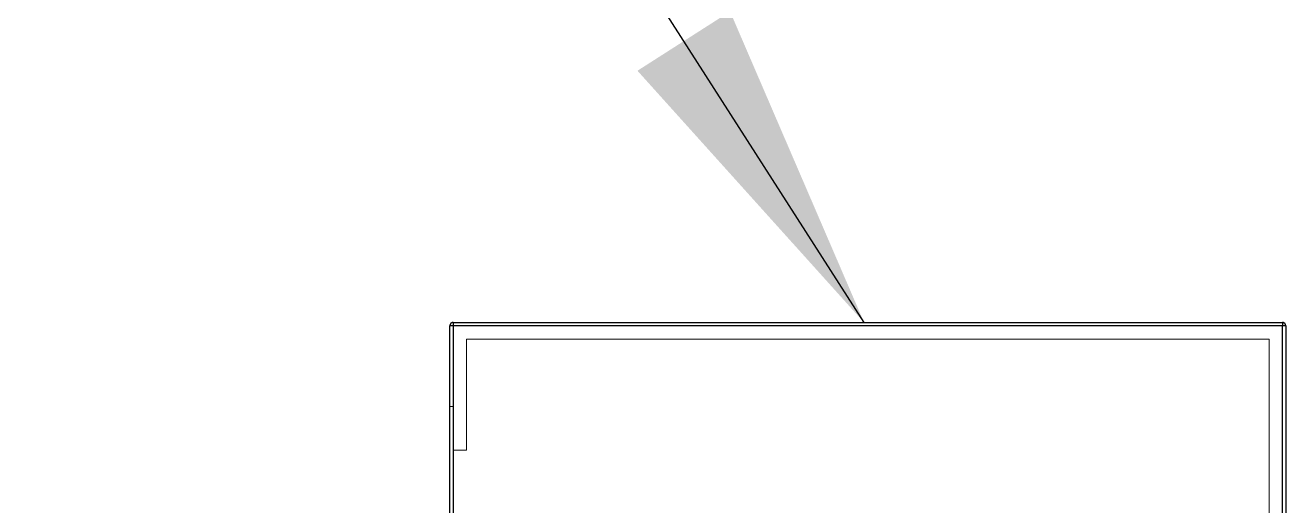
# Model space of a CAD drawing. Header units: millimetres. Extents: x 150937 to 394412, y 327166 to 584759.
# Drawn here: x 231416.3 to 231868.6, y 414119.1 to 414291.8 of the extents above; entities that cross this region are included whole.
import ezdxf

# ---------------------------------------------------------------- set-up
doc = ezdxf.new("R2010")
doc.units = ezdxf.units.MM
doc.linetypes.add('CENTER2', pattern=[28.575, 19.05, -3.175, 3.175, -3.175])
for name, color, linetype in [('1', 2, 'CENTER2'), ('AM_4', 3, 'Continuous'), ('Hole', 7, 'Continuous')]:
    doc.layers.add(name, color=color, linetype=linetype)
doc.styles.get("Standard").update_dxf_attribs({"font": 'arial.ttf'})
doc.dimstyles.new('양쪽화살표지름', dxfattribs={"dimtxt": 3.5, "dimasz": 3.5, "dimexe": 2, "dimexo": 1.5, "dimgap": 0.8, "dimtad": 1, "dimdsep": 46, "dimtxsty": 'Standard', "dimcen": 0, "dimclrd": 1, "dimclre": 1, "dimclrt": 2, "dimazin": 2, "dimtfac": 1, "dimtmove": 0, "dimatfit": 1, "dimfxl": 0, "dimlwd": 25, "dimlwe": 25, "dimarcsym": 0})

# ---------------------------------------------------------------- blocks, each defined once
blk = doc.blocks.new('controller')
at = {"layer": '1', "linetype": 'Continuous', "lineweight": 15}
for p, q in [((-298.8, 408.21), (-297.6, 408.21)), ((-298.8, 390.36), (-298.8, 408.21)), ((-297.6, 408.21), (-297.6, 409.41)), ((-297.6, 409.41), (-283.52, 409.41)), ((-283.52, 408.21), (-297.6, 408.21)), ((-297.6, 408.21), (-297.6, 390.36)), ((-283.52, 409.41), (-16.74, 409.41)), ((-16.74, 408.21), (-283.52, 408.21)), ((-16.74, 409.41), (0, 409.41)), ((0, 408.21), (-16.74, 408.21)), ((0, 409.41), (0, 408.21)), ((1.2, 408.21), (0, 408.21)), ((0, 390.36), (0, 408.21)), ((1.2, 408.21), (1.2, 390.36)), ((-283.52, 403.41), (-292.8, 403.41)), ((-292.8, 403.41), (-292.8, 390.36)), ((-16.74, 403.41), (-283.52, 403.41)), ((-4.8, 403.41), (-16.74, 403.41)), ((-4.8, 390.36), (-4.8, 403.41)), ((-292.8, 390.36), (-292.8, 363.51)), ((-4.8, 9.26), (-4.8, 390.36)), ((0, 9.26), (0, 390.36)), ((1.2, 390.36), (1.2, 9.26)), ((-297.6, 379.21), (-298.8, 379.21)), ((-298.8, 379.21), (-298.8, 303.01)), ((-297.6, 379.21), (-297.6, 303.01)), ((-292.8, 363.51), (-297.6, 363.51))]:
    blk.add_line(p, q, dxfattribs=at)
for centre, start, end in [((-297.6, 408.21), 90, 180), ((0, 408.21), 0, 90)]:
    blk.add_arc(centre, 1.2, start, end, dxfattribs=at)
at = {"layer": 'Hole', "color": 7, "lineweight": 25}
for points in [[(-298.81, 390.36), (-298.81, 408.21)], [(-297.6, 409.39), (-283.52, 409.39)], [(-283.52, 408.21), (-297.6, 408.21)], [(-297.6, 408.21), (-297.6, 390.36)], [(-283.52, 409.39), (-16.74, 409.39)], [(-16.74, 408.21), (-283.52, 408.21)], [(-16.74, 409.39), (0, 409.39)], [(0, 408.21), (-16.74, 408.21)], [(0, 390.36), (0, 408.21)], [(1.21, 408.21), (1.21, 390.36)], [(-298.81, 9.26), (-298.81, 390.36)], [(-297.6, 390.36), (-297.6, 9.26)], [(0, 9.26), (0, 390.36)], [(1.21, 390.36), (1.21, 9.26)]]:
    blk.add_lwpolyline(points, dxfattribs=at)
for points in [[(-297.6, 408.21), (-298, 408.21), (-298.4, 408.21), (-298.81, 408.21)], [(-297.6, 409.39), (-297.6, 409), (-297.6, 408.6), (-297.6, 408.21)], [(0, 409.39), (0, 409), (0, 408.6), (0, 408.21)], [(1.21, 408.21), (0.8, 408.21), (0.4, 408.21), (0, 408.21)]]:
    blk.add_open_spline(points, degree=3, dxfattribs=at)
for points, knots in [([(-297.6, 409.39), (-297.68, 409.39), (-297.75, 409.39), (-297.83, 409.39), (-297.83, 409.39), (-297.83, 409.37), (-297.83, 409.37), (-297.83, 409.37), (-297.92, 409.37), (-297.92, 409.37), (-297.92, 409.37), (-297.92, 409.35), (-297.92, 409.35), (-297.92, 409.35), (-297.98, 409.35), (-297.98, 409.35), (-297.98, 409.35), (-298, 409.33), (-298, 409.33), (-298, 409.33), (-298.04, 409.33), (-298.04, 409.33), (-298.04, 409.33), (-298.04, 409.31), (-298.04, 409.31), (-298.04, 409.31), (-298.09, 409.31), (-298.09, 409.31), (-298.09, 409.31), (-298.11, 409.29), (-298.11, 409.29), (-298.11, 409.29), (-298.15, 409.29), (-298.15, 409.29), (-298.15, 409.29), (-298.15, 409.27), (-298.15, 409.27), (-298.15, 409.27), (-298.19, 409.27), (-298.19, 409.27), (-298.19, 409.27), (-298.19, 409.25), (-298.19, 409.25), (-298.19, 409.25), (-298.21, 409.25), (-298.21, 409.25), (-298.21, 409.25), (-298.23, 409.23), (-298.23, 409.23), (-298.23, 409.23), (-298.26, 409.2), (-298.26, 409.2), (-298.26, 409.2), (-298.28, 409.2), (-298.28, 409.2), (-298.28, 409.2), (-298.3, 409.18), (-298.3, 409.18), (-298.3, 409.18), (-298.32, 409.16), (-298.32, 409.16), (-298.32, 409.16), (-298.34, 409.16), (-298.34, 409.16), (-298.34, 409.16), (-298.34, 409.14), (-298.34, 409.14), (-298.34, 409.14), (-298.36, 409.14), (-298.36, 409.14), (-298.36, 409.14), (-298.38, 409.12), (-298.38, 409.12), (-298.38, 409.12), (-298.4, 409.1), (-298.4, 409.1), (-298.4, 409.1), (-298.42, 409.1), (-298.42, 409.1), (-298.42, 409.1), (-298.42, 409.08), (-298.42, 409.08), (-298.42, 409.08), (-298.45, 409.08), (-298.45, 409.08), (-298.45, 409.08), (-298.45, 409.06), (-298.45, 409.06), (-298.45, 409.06), (-298.47, 409.06), (-298.47, 409.06), (-298.47, 409.06), (-298.47, 409.03), (-298.47, 409.03), (-298.47, 409.03), (-298.49, 409.03), (-298.49, 409.03), (-298.49, 409.03), (-298.49, 409.01), (-298.49, 409.01), (-298.49, 409.01), (-298.51, 408.99), (-298.51, 408.99), (-298.51, 408.99), (-298.53, 408.97), (-298.53, 408.97), (-298.53, 408.97), (-298.53, 408.95), (-298.53, 408.95), (-298.53, 408.95), (-298.55, 408.95), (-298.55, 408.95), (-298.55, 408.95), (-298.55, 408.93), (-298.55, 408.93), (-298.55, 408.93), (-298.57, 408.91), (-298.57, 408.91), (-298.57, 408.91), (-298.59, 408.89), (-298.59, 408.89), (-298.59, 408.89), (-298.59, 408.87), (-298.59, 408.87), (-298.59, 408.87), (-298.62, 408.84), (-298.62, 408.84), (-298.62, 408.84), (-298.64, 408.82), (-298.64, 408.82), (-298.64, 408.82), (-298.64, 408.8), (-298.64, 408.8), (-298.64, 408.8), (-298.66, 408.8), (-298.66, 408.8), (-298.66, 408.8), (-298.66, 408.76), (-298.66, 408.76), (-298.66, 408.76), (-298.68, 408.76), (-298.68, 408.76), (-298.68, 408.76), (-298.68, 408.72), (-298.68, 408.72), (-298.68, 408.72), (-298.7, 408.7), (-298.7, 408.7), (-298.7, 408.7), (-298.7, 408.65), (-298.7, 408.65), (-298.7, 408.65), (-298.72, 408.65), (-298.72, 408.65), (-298.72, 408.65), (-298.72, 408.61), (-298.72, 408.61), (-298.72, 408.61), (-298.74, 408.59), (-298.74, 408.59), (-298.74, 408.59), (-298.74, 408.53), (-298.74, 408.53), (-298.74, 408.53), (-298.76, 408.53), (-298.76, 408.53), (-298.76, 408.53), (-298.76, 408.44), (-298.76, 408.44), (-298.76, 408.44), (-298.78, 408.44), (-298.78, 408.44), (-298.78, 408.36), (-298.78, 408.29), (-298.78, 408.21)], [0, 0, 0, 0, 1, 1, 1, 2, 2, 2, 3, 3, 3, 4, 4, 4, 5, 5, 5, 6, 6, 6, 7, 7, 7, 8, 8, 8, 9, 9, 9, 10, 10, 10, 11, 11, 11, 12, 12, 12, 13, 13, 13, 14, 14, 14, 15, 15, 15, 16, 16, 16, 17, 17, 17, 18, 18, 18, 19, 19, 19, 20, 20, 20, 21, 21, 21, 22, 22, 22, 23, 23, 23, 24, 24, 24, 25, 25, 25, 26, 26, 26, 27, 27, 27, 28, 28, 28, 29, 29, 29, 30, 30, 30, 31, 31, 31, 32, 32, 32, 33, 33, 33, 34, 34, 34, 35, 35, 35, 36, 36, 36, 37, 37, 37, 38, 38, 38, 39, 39, 39, 40, 40, 40, 41, 41, 41, 42, 42, 42, 43, 43, 43, 44, 44, 44, 45, 45, 45, 46, 46, 46, 47, 47, 47, 48, 48, 48, 49, 49, 49, 50, 50, 50, 51, 51, 51, 52, 52, 52, 53, 53, 53, 54, 54, 54, 55, 55, 55, 56, 56, 56, 57, 57, 57, 58, 58, 58, 58]), ([(1.21, 408.21), (1.21, 408.21), (1.19, 408.23), (1.19, 408.23), (1.19, 408.23), (1.19, 408.44), (1.19, 408.44), (1.19, 408.44), (1.16, 408.46), (1.16, 408.46), (1.16, 408.46), (1.16, 408.53), (1.16, 408.53), (1.16, 408.53), (1.14, 408.55), (1.14, 408.55), (1.14, 408.55), (1.14, 408.59), (1.14, 408.59), (1.14, 408.59), (1.12, 408.61), (1.12, 408.61), (1.12, 408.61), (1.12, 408.65), (1.12, 408.65), (1.12, 408.65), (1.1, 408.67), (1.1, 408.67), (1.1, 408.67), (1.1, 408.72), (1.1, 408.72), (1.1, 408.72), (1.08, 408.72), (1.08, 408.72), (1.08, 408.72), (1.08, 408.76), (1.08, 408.76), (1.08, 408.76), (1.06, 408.76), (1.06, 408.76), (1.05, 408.81), (1, 408.85), (0.99, 408.91), (0.99, 408.91), (0.97, 408.91), (0.97, 408.91), (0.97, 408.91), (0.97, 408.93), (0.97, 408.93), (0.97, 408.93), (0.95, 408.93), (0.95, 408.93), (0.95, 408.93), (0.95, 408.95), (0.95, 408.95), (0.95, 408.95), (0.93, 408.97), (0.93, 408.97), (0.93, 408.97), (0.93, 408.99), (0.93, 408.99), (0.93, 408.99), (0.91, 408.99), (0.91, 408.99), (0.91, 408.99), (0.91, 409.01), (0.91, 409.01), (0.91, 409.01), (0.89, 409.01), (0.89, 409.01), (0.89, 409.01), (0.89, 409.03), (0.89, 409.03), (0.89, 409.03), (0.87, 409.03), (0.87, 409.03), (0.87, 409.03), (0.87, 409.06), (0.87, 409.06), (0.87, 409.06), (0.85, 409.06), (0.85, 409.06), (0.85, 409.06), (0.85, 409.08), (0.85, 409.08), (0.85, 409.08), (0.83, 409.08), (0.83, 409.08), (0.83, 409.08), (0.83, 409.1), (0.83, 409.1), (0.83, 409.1), (0.8, 409.1), (0.8, 409.1), (0.8, 409.1), (0.8, 409.12), (0.8, 409.12), (0.8, 409.12), (0.78, 409.12), (0.78, 409.12), (0.78, 409.12), (0.78, 409.14), (0.78, 409.14), (0.78, 409.14), (0.76, 409.14), (0.76, 409.14), (0.76, 409.14), (0.76, 409.16), (0.76, 409.16), (0.76, 409.16), (0.74, 409.16), (0.74, 409.16), (0.74, 409.16), (0.72, 409.18), (0.72, 409.18), (0.72, 409.18), (0.7, 409.18), (0.7, 409.18), (0.7, 409.18), (0.7, 409.2), (0.7, 409.2), (0.7, 409.2), (0.68, 409.2), (0.68, 409.2), (0.68, 409.2), (0.68, 409.23), (0.68, 409.23), (0.62, 409.23), (0.58, 409.28), (0.53, 409.29), (0.53, 409.29), (0.53, 409.31), (0.53, 409.31), (0.53, 409.31), (0.49, 409.31), (0.49, 409.31), (0.49, 409.31), (0.49, 409.33), (0.49, 409.33), (0.49, 409.33), (0.44, 409.33), (0.44, 409.33), (0.44, 409.33), (0.42, 409.35), (0.42, 409.35), (0.42, 409.35), (0.38, 409.35), (0.38, 409.35), (0.38, 409.35), (0.36, 409.37), (0.36, 409.37), (0.36, 409.37), (0.32, 409.37), (0.32, 409.37), (0.32, 409.37), (0.3, 409.39), (0.3, 409.39), (0.3, 409.39), (0.23, 409.39), (0.23, 409.39), (0.23, 409.39), (0.21, 409.42), (0.21, 409.42), (0.21, 409.42), (0.13, 409.42), (0.13, 409.42), (0.08, 409.42), (0.04, 409.42), (0, 409.42)], [0, 0, 0, 0, 1, 1, 1, 2, 2, 2, 3, 3, 3, 4, 4, 4, 5, 5, 5, 6, 6, 6, 7, 7, 7, 8, 8, 8, 9, 9, 9, 10, 10, 10, 11, 11, 11, 12, 12, 12, 13, 13, 13, 14, 14, 14, 15, 15, 15, 16, 16, 16, 17, 17, 17, 18, 18, 18, 19, 19, 19, 20, 20, 20, 21, 21, 21, 22, 22, 22, 23, 23, 23, 24, 24, 24, 25, 25, 25, 26, 26, 26, 27, 27, 27, 28, 28, 28, 29, 29, 29, 30, 30, 30, 31, 31, 31, 32, 32, 32, 33, 33, 33, 34, 34, 34, 35, 35, 35, 36, 36, 36, 37, 37, 37, 38, 38, 38, 39, 39, 39, 40, 40, 40, 41, 41, 41, 42, 42, 42, 43, 43, 43, 44, 44, 44, 45, 45, 45, 46, 46, 46, 47, 47, 47, 48, 48, 48, 49, 49, 49, 50, 50, 50, 51, 51, 51, 52, 52, 52, 53, 53, 53, 54, 54, 54, 55, 55, 55, 56, 56, 56, 56])]:
    blk.add_open_spline(points, degree=3, knots=knots, dxfattribs=at)
at = {"layer": 'AM_4'}
blk.add_leader([(-150.13, 409.41), (-418.1, 827.93), (-1768.2, 805.7)], dimstyle='양쪽화살표지름', override={"dimasz": 120, "dimgap": 0.8, "dimtad": 0}, dxfattribs=at)

msp = doc.modelspace()

# ---------------------------------------------------------------- block references
msp.add_blockref('controller', (231867.434, 413775.56))

doc.saveas('drawing.dxf')
